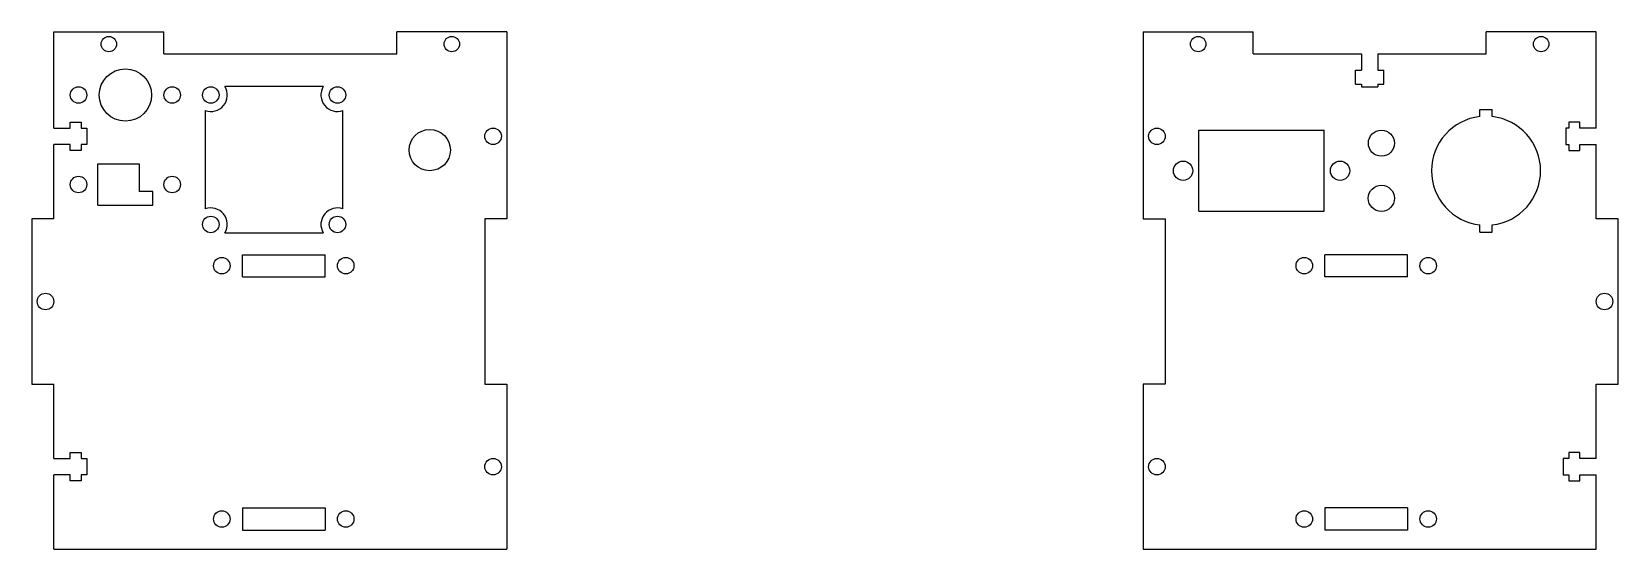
# Model space of a CAD drawing. Header units: millimetres. Extents: x -144 to 144, y -45 to 49.
import ezdxf

# ---------------------------------------------------------------- set-up
doc = ezdxf.new("R2010")
doc.units = ezdxf.units.MM

msp = doc.modelspace()

# ---------------------------------------------------------------- linework, layer by layer
at = {"color": 7, "linetype": 'Continuous', "lineweight": 25}
for p, q in [((-140, 49), (-120, 49)), ((-140, 31.5), (-140, 49)), ((-120, 45), (-120, 49)), ((-57.75, 49), (-77.75, 49)), ((-77.75, 45), (-77.75, 49)), ((-57.75, 49), (-57.75, 15)), ((57.75, 49), (77.75, 49)), ((57.75, 49), (57.75, 15)), ((77.75, 45), (77.75, 49)), ((140, 49), (120, 49)), ((120, 45), (120, 49)), ((140, 31.5), (140, 49)), ((-120, 45), (-77.75, 45)), ((77.75, 45), (97.38, 45)), ((97.38, 45), (97.38, 42)), ((100.38, 45), (120, 45)), ((100.38, 45), (100.38, 42)), ((96.33, 39.5), (96.33, 42)), ((96.33, 42), (97.38, 42)), ((100.38, 42), (101.42, 42)), ((101.42, 39.5), (101.42, 42)), ((-91.08, 39.03), (-108.92, 39.03)), ((96.33, 39.5), (97.38, 39.5)), ((97.38, 39.5), (97.38, 39)), ((97.38, 39), (100.38, 39)), ((100.38, 39.5), (101.42, 39.5)), ((100.38, 39.5), (100.38, 39)), ((-112.5, 34.67), (-112.5, 16.83)), ((-87.5, 16.83), (-87.5, 34.67)), ((118.9, 33.59), (118.9, 34.9)), ((118.9, 34.9), (121.1, 34.9)), ((121.1, 33.59), (121.1, 34.9)), ((-137, 31.5), (-137, 32.55)), ((-137, 32.55), (-135, 32.55)), ((-135, 32.55), (-135, 31.5)), ((135, 32.55), (135, 31.5)), ((137, 32.55), (135, 32.55)), ((137, 31.5), (137, 32.55)), ((-140, 31.5), (-137, 31.5)), ((-135, 31.5), (-134, 31.5)), ((-134, 31.5), (-134, 28.5)), ((67.88, 16.38), (67.88, 31.12)), ((67.88, 31.12), (90.62, 31.12)), ((90.62, 16.38), (90.62, 31.12)), ((134.5, 31.5), (134.5, 28.5)), ((135, 31.5), (134.5, 31.5)), ((140, 31.5), (137, 31.5)), ((-137, 28.5), (-140, 28.5)), ((-140, 15), (-140, 28.5)), ((-137, 27.45), (-137, 28.5)), ((-135, 27.45), (-137, 27.45)), ((-134, 28.5), (-135, 28.5)), ((-135, 28.5), (-135, 27.45)), ((134.5, 28.5), (135, 28.5)), ((135, 28.5), (135, 27.45)), ((135, 27.45), (137, 27.45)), ((137, 28.5), (140, 28.5)), ((137, 27.45), (137, 28.5)), ((140, 15), (140, 28.5)), ((-132, 17.5), (-132, 25)), ((-132, 25), (-124.5, 25)), ((-124.5, 25), (-124.5, 20)), ((-132, 17.5), (-122, 17.5)), ((-122, 20), (-124.5, 20)), ((-122, 17.5), (-122, 20)), ((-140, 15), (-144, 15)), ((-144, 15), (-144, -15)), ((-61.75, 15), (-61.75, -15)), ((-57.75, 15), (-61.75, 15)), ((57.75, 15), (61.75, 15)), ((61.75, 15), (61.75, -15)), ((67.88, 16.38), (90.62, 16.38)), ((144, 15), (140, 15)), ((144, -15), (144, 15)), ((-108.92, 12.47), (-91.08, 12.47)), ((118.9, 12.6), (118.9, 13.91)), ((118.9, 12.6), (121.1, 12.6)), ((121.1, 12.6), (121.1, 13.91)), ((-105.75, 4.5), (-105.75, 8.5)), ((-105.75, 8.5), (-90.75, 8.5)), ((-90.75, 4.5), (-90.75, 8.5)), ((90.75, 4.5), (90.75, 8.5)), ((105.75, 8.5), (90.75, 8.5)), ((105.75, 4.5), (105.75, 8.5)), ((-105.75, 4.5), (-90.75, 4.5)), ((105.75, 4.5), (90.75, 4.5)), ((-144, -15), (-140, -15)), ((-140, -28.5), (-140, -15)), ((-61.75, -15), (-57.75, -15)), ((-57.75, -15), (-57.75, -45)), ((61.75, -15), (57.75, -15)), ((57.75, -15), (57.75, -45)), ((140, -28.5), (140, -15)), ((140, -15), (144, -15)), ((-140, -28.5), (-137, -28.5)), ((-137, -28.5), (-137, -27.45)), ((-137, -27.45), (-135, -27.45)), ((-135, -27.45), (-135, -28.5)), ((-135, -28.5), (-134, -28.5)), ((-134, -28.5), (-134, -31.5)), ((134, -28.5), (134, -31.5)), ((135, -28.5), (134, -28.5)), ((135, -27.45), (135, -28.5)), ((137, -27.45), (135, -27.45)), ((137, -28.5), (137, -27.45)), ((140, -28.5), (137, -28.5)), ((-137, -31.5), (-140, -31.5)), ((-140, -45), (-140, -31.5)), ((-137, -32.55), (-137, -31.5)), ((-134, -31.5), (-135, -31.5)), ((-135, -31.5), (-135, -32.55)), ((134, -31.5), (135, -31.5)), ((135, -31.5), (135, -32.55)), ((137, -31.5), (140, -31.5)), ((137, -32.55), (137, -31.5)), ((140, -45), (140, -31.5)), ((-135, -32.55), (-137, -32.55)), ((135, -32.55), (137, -32.55)), ((-105.75, -37.5), (-90.75, -37.5)), ((-105.75, -37.5), (-105.75, -41.5)), ((-90.75, -37.5), (-90.75, -41.5)), ((105.75, -37.5), (90.75, -37.5)), ((90.75, -37.5), (90.75, -41.5)), ((105.75, -37.5), (105.75, -41.5)), ((-105.75, -41.5), (-90.75, -41.5)), ((105.75, -41.5), (90.75, -41.5)), ((-140, -45), (-57.75, -45)), ((57.75, -45), (140, -45))]:
    msp.add_line(p, q, dxfattribs=at)
for centre, radius in [((-130, 46.75), 1.4), ((-67.75, 46.75), 1.4), ((67.75, 46.75), 1.4), ((130, 46.75), 1.4), ((-127, 37.5), 4.75), ((-135.5, 37.5), 1.5), ((-118.5, 37.5), 1.5), ((-111.5, 37.5), 1.5), ((-88.5, 37.5), 1.5), ((-71.75, 27.5), 3.75), ((-60.25, 30), 1.5), ((60.25, 30), 1.5), ((101, 28.75), 2.37), ((65, 23.75), 1.75), ((93.5, 23.75), 1.75), ((-135.5, 21.25), 1.5), ((-118.5, 21.25), 1.5), ((101, 18.75), 2.38), ((-111.5, 14), 1.5), ((-88.5, 14), 1.5), ((-109.5, 6.5), 1.5), ((-87, 6.5), 1.5), ((87, 6.5), 1.5), ((109.5, 6.5), 1.5), ((-141.5, 0), 1.5), ((141.5, 0), 1.5), ((-60.25, -30), 1.5), ((60.25, -30), 1.5), ((-109.5, -39.5), 1.5), ((-87, -39.5), 1.5), ((87, -39.5), 1.5), ((109.5, -39.5), 1.5)]:
    msp.add_circle(centre, radius, dxfattribs=at)
for centre, radius, start, end in [((-111.5, 37.5), 3, 250.5288, 30.7422), ((-88.5, 37.5), 3, 149.2578, 289.4712), ((120, 23.75), 9.9, 96.3794, 263.6206), ((120, 23.75), 9.9, 276.3794, 83.6206), ((-111.5, 14), 3, 329.2578, 109.4712), ((-88.5, 14), 3, 70.5288, 210.7422)]:
    msp.add_arc(centre, radius, start, end, dxfattribs=at)

doc.saveas('drawing.dxf')
